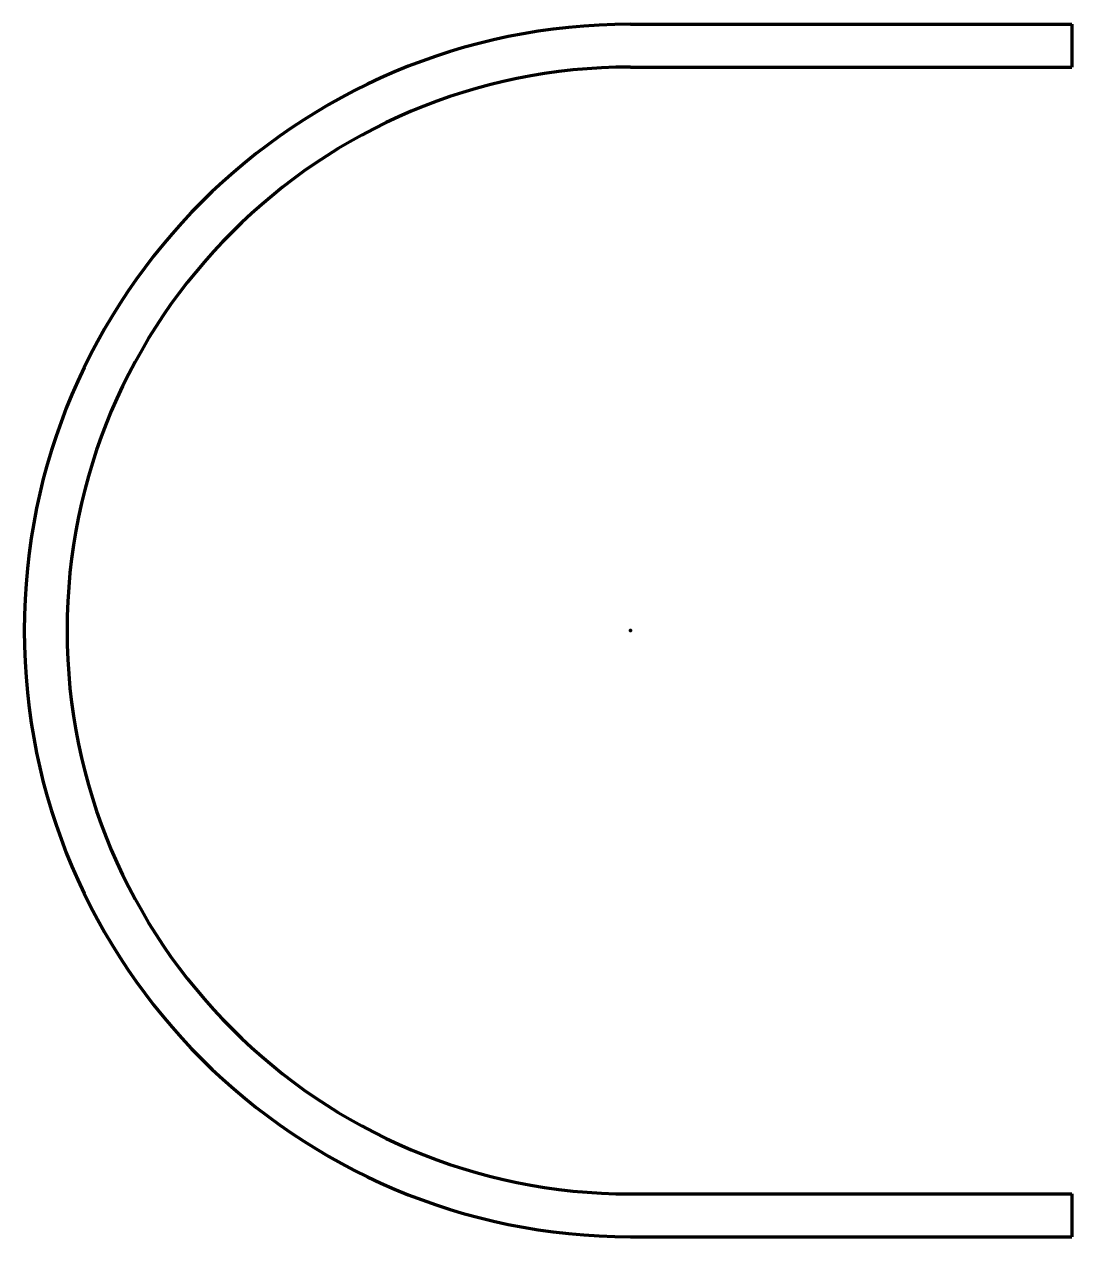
# Model space of a CAD drawing. Header units: millimetres. Extents: x -42.5 to 30.9, y -42.5 to 42.5.
import ezdxf

# ---------------------------------------------------------------- set-up
doc = ezdxf.new("R2010")
doc.units = ezdxf.units.MM
doc.layers.add('1', color=7, linetype='Continuous', true_color=0xffffff)
doc.layers.add('61', color=7, linetype='Continuous', true_color=0xffffff)

msp = doc.modelspace()

# ---------------------------------------------------------------- linework, layer by layer
at = {"layer": '1', "color": 163, "linetype": 'Continuous', "lineweight": 70}
for p, q in [((0, 42.5), (30.941391, 42.5)), ((30.941391, 42.5), (30.941391, 39.5)), ((0, 39.5), (30.941391, 39.5)), ((0, -39.5), (30.941391, -39.5)), ((30.941391, -39.5), (30.941391, -42.5)), ((0, -42.5), (30.941391, -42.5))]:
    msp.add_line(p, q, dxfattribs=at)
for radius in [42.5, 39.5]:
    msp.add_arc((0, 0), radius, 90, 270, dxfattribs=at)
at = {"layer": '61', "color": 23, "linetype": 'Continuous', "lineweight": 70}
msp.add_point((0, 0), dxfattribs=at)

doc.saveas('drawing.dxf')
